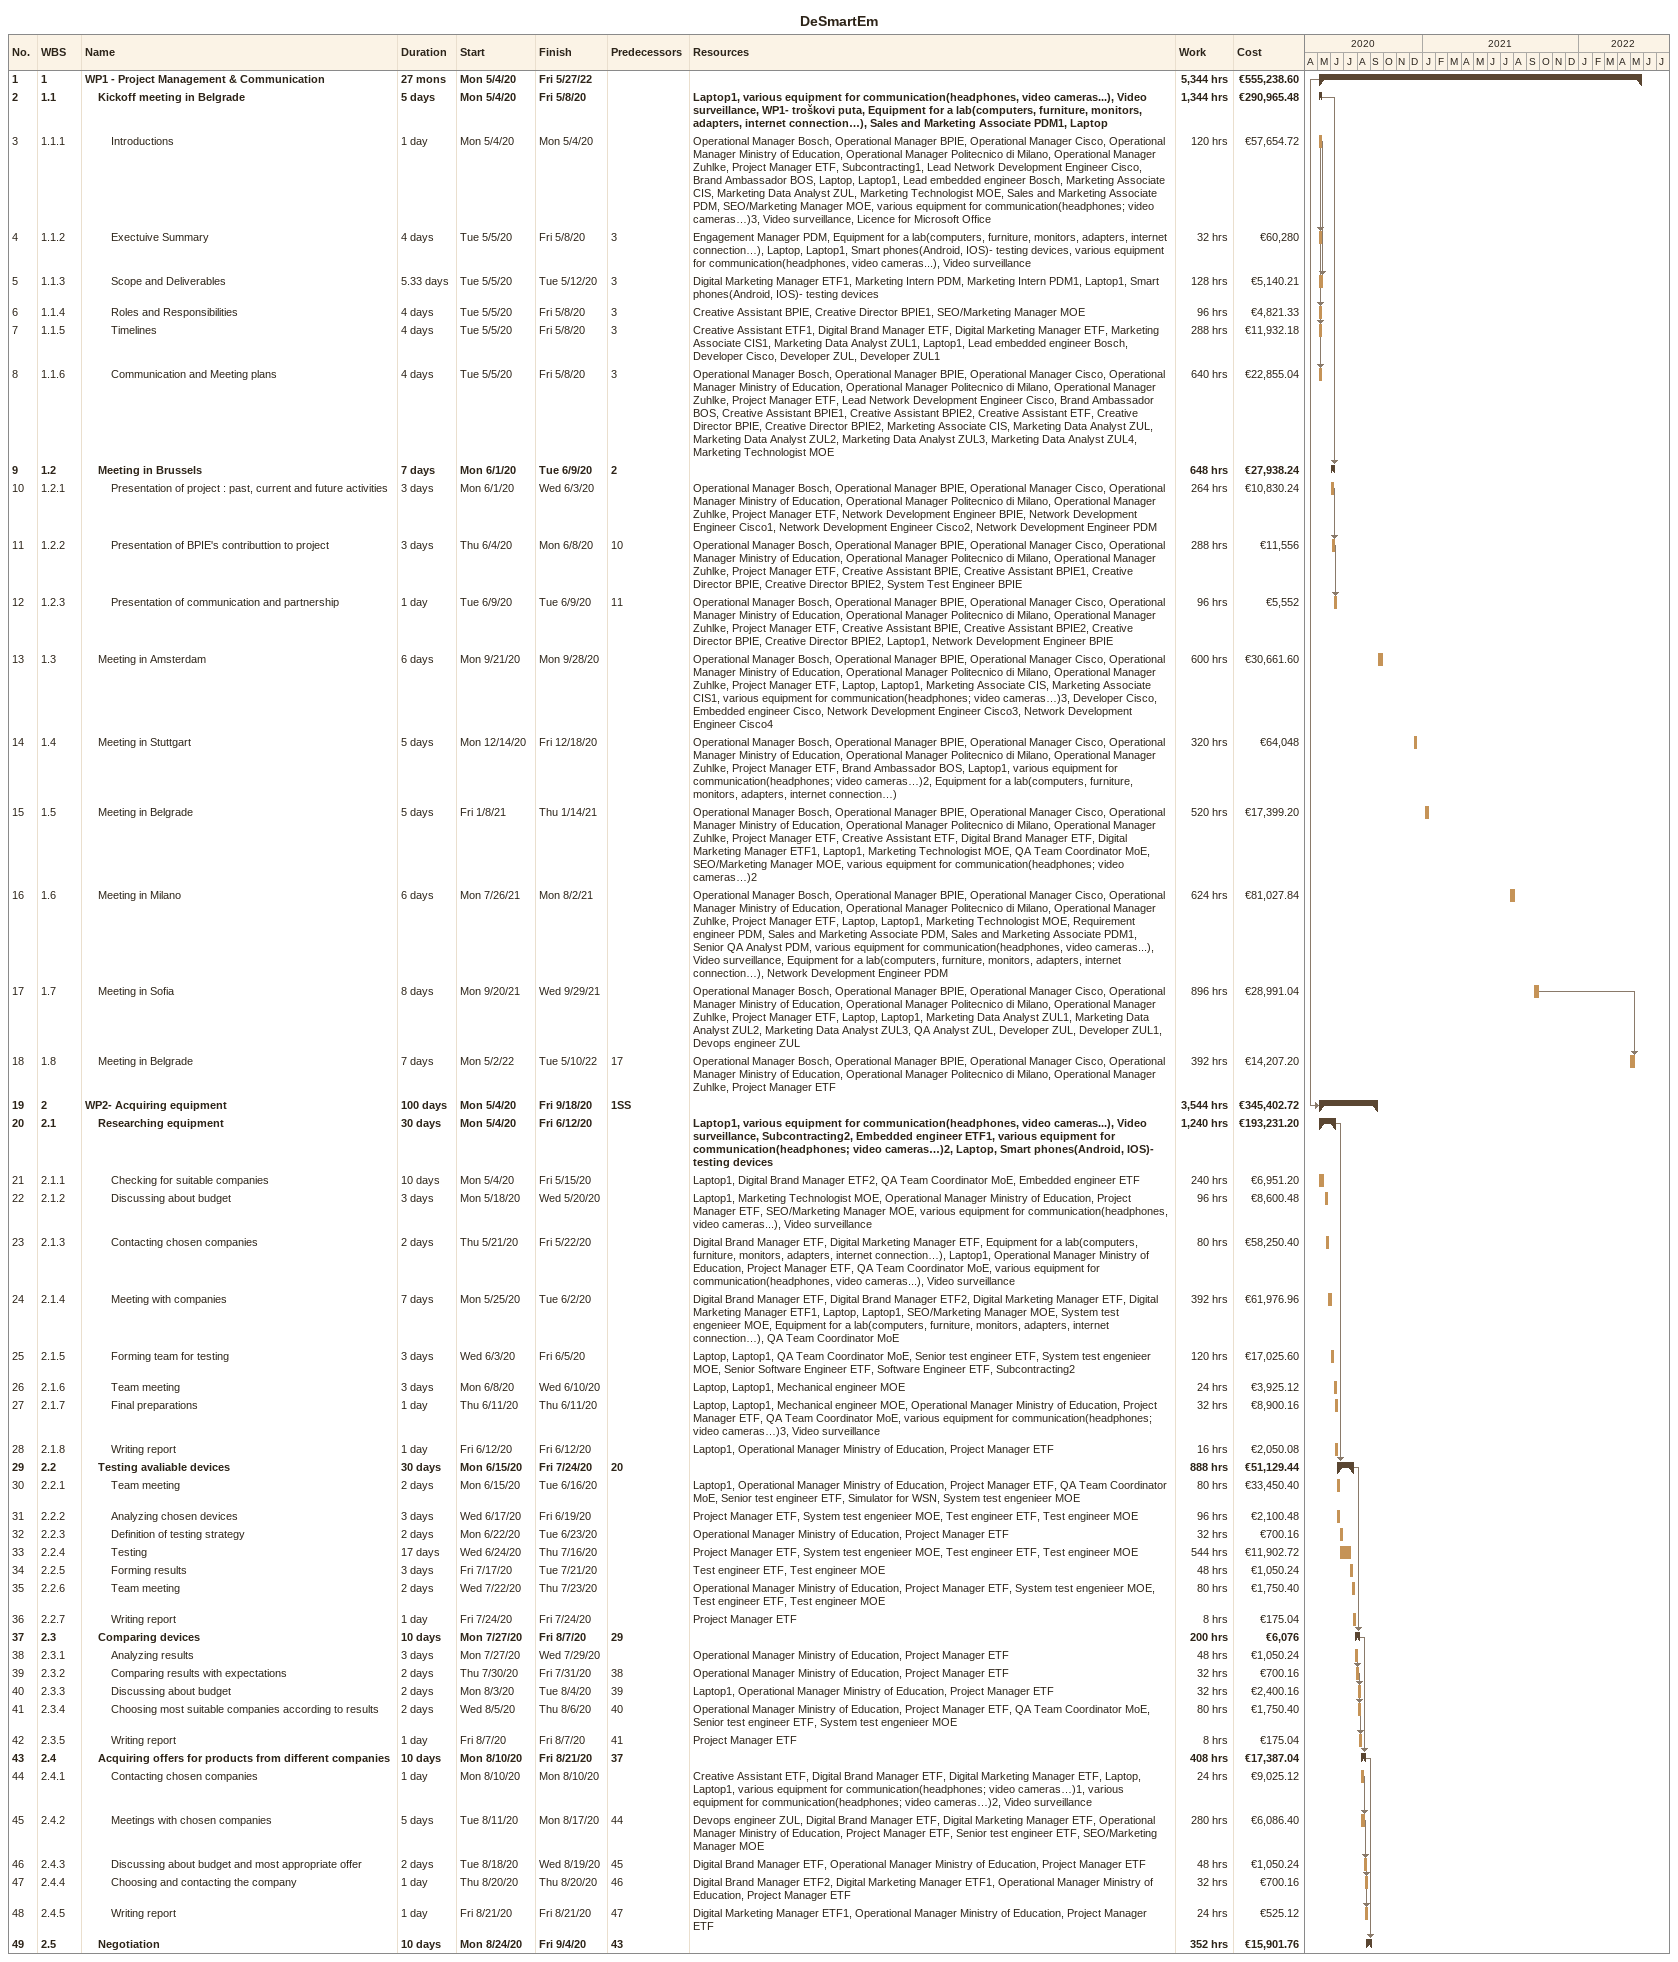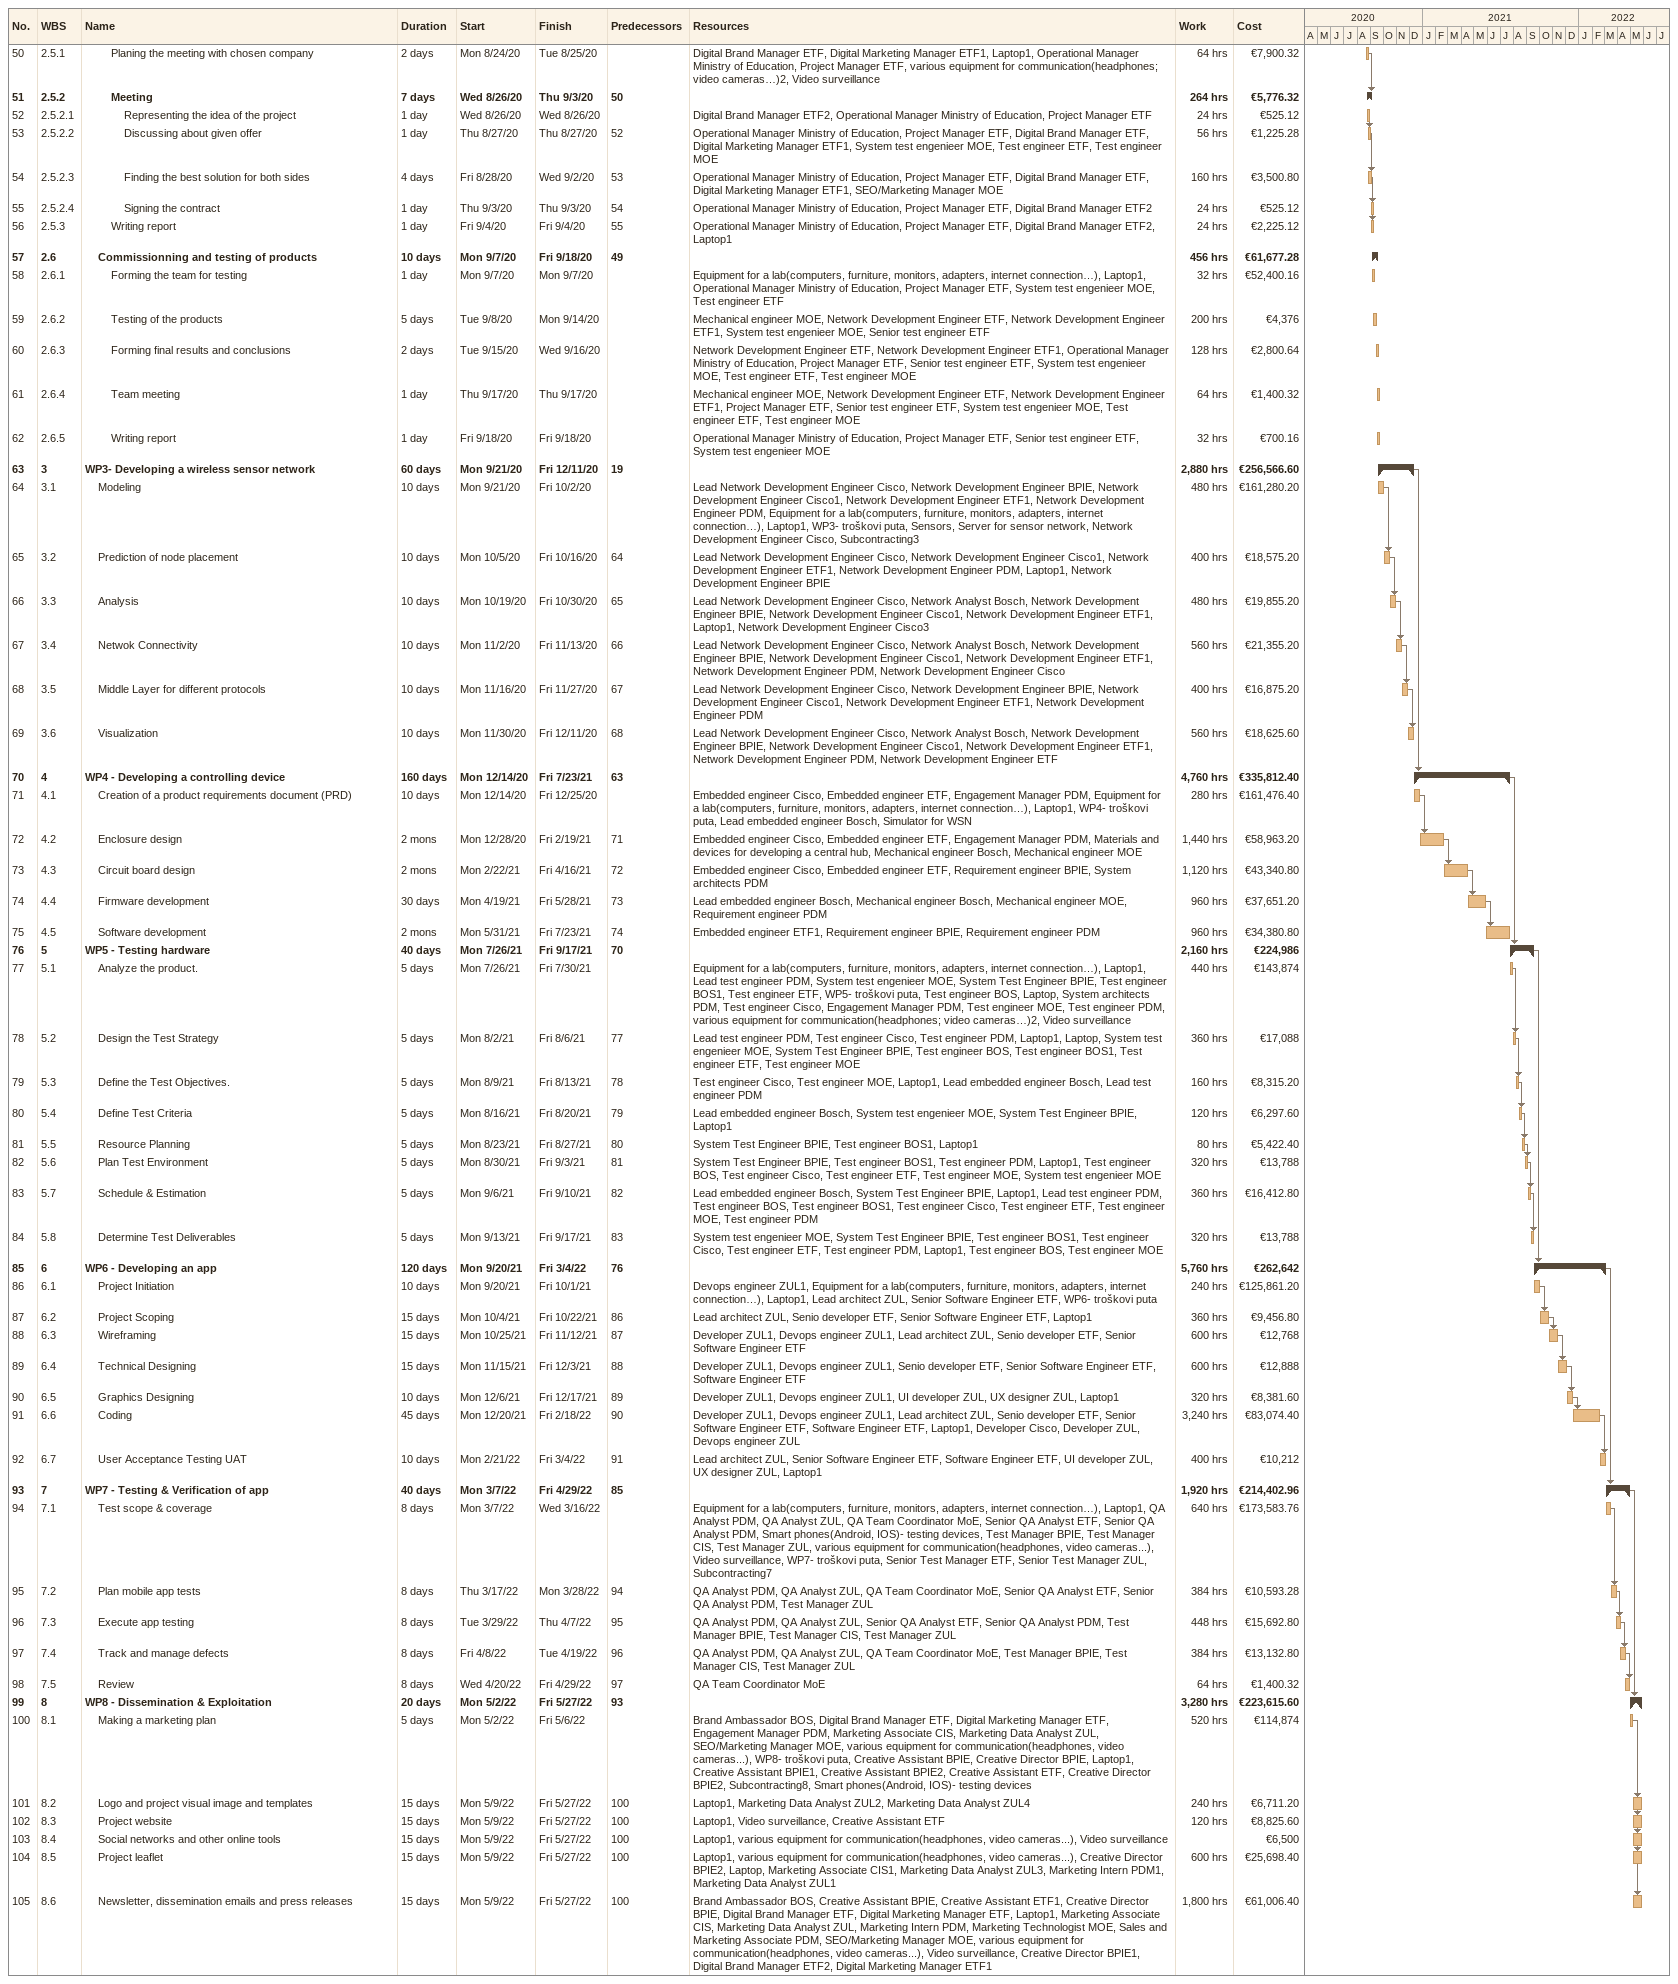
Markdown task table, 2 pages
DeSmartEm

| ID | WBS | Task | Duration | Start | Finish | Predecessors | Resources | Work (h) | Cost (€) |
|---|---|---|---|---|---|---|---|---|---|
| 1 | 1 | **WP1 - Project Management & Communication** | 27mo | 2020-05-04 | 2022-05-27 |  |  | 5344 | 555238.60 |
| 2 | 1.1 | **Kickoff meeting in Belgrade** | 5d | 2020-05-04 | 2020-05-08 |  | Laptop1, various equipment for communication(headphones, video cameras...), Video surveillance, WP1- troškovi puta, Equipment for a lab(computers, furniture, monitors, adapters, internet connection…), Sales and Marketing Associate PDM1, Laptop | 1344 | 290965.48 |
| 3 | 1.1.1 | Introductions | 1d | 2020-05-04 | 2020-05-04 |  | Operational Manager Bosch, Operational Manager BPIE, Operational Manager Cisco, Operational Manager Ministry of Education, Operational Manager Politecnico di Milano, Operational Manager Zuhlke, Project Manager ETF, Subcontracting1, Lead Network Development Engineer Cisco, Brand Ambassador BOS, Laptop, Laptop1, Lead embedded engineer Bosch, Marketing Associate CIS, Marketing Data Analyst ZUL, Marketing Technologist MOE, Sales and Marketing Associate PDM, SEO/Marketing Manager MOE, various equipment for communication(headphones; video cameras…)3, Video surveillance, Licence for Microsoft Office | 120 | 57654.72 |
| 4 | 1.1.2 | Exectuive Summary | 4d | 2020-05-05 | 2020-05-08 | 3 | Engagement Manager PDM, Equipment for a lab(computers, furniture, monitors, adapters, internet connection…), Laptop, Laptop1, Smart phones(Android, IOS)- testing devices, various equipment for communication(headphones, video cameras...), Video surveillance | 32 | 60280 |
| 5 | 1.1.3 | Scope and Deliverables | 5.33d | 2020-05-05 | 2020-05-12 | 3 | Digital Marketing Manager ETF1, Marketing Intern PDM, Marketing Intern PDM1, Laptop1, Smart phones(Android, IOS)- testing devices | 128 | 5140.21 |
| 6 | 1.1.4 | Roles and Responsibilities | 4d | 2020-05-05 | 2020-05-08 | 3 | Creative Assistant BPIE, Creative Director BPIE1, SEO/Marketing Manager MOE | 96 | 4821.33 |
| 7 | 1.1.5 | Timelines | 4d | 2020-05-05 | 2020-05-08 | 3 | Creative Assistant ETF1, Digital Brand Manager ETF, Digital Marketing Manager ETF, Marketing Associate CIS1, Marketing Data Analyst ZUL1, Laptop1, Lead embedded engineer Bosch, Developer Cisco, Developer ZUL, Developer ZUL1 | 288 | 11932.18 |
| 8 | 1.1.6 | Communication and Meeting plans | 4d | 2020-05-05 | 2020-05-08 | 3 | Operational Manager Bosch, Operational Manager BPIE, Operational Manager Cisco, Operational Manager Ministry of Education, Operational Manager Politecnico di Milano, Operational Manager Zuhlke, Project Manager ETF, Lead Network Development Engineer Cisco, Brand Ambassador BOS, Creative Assistant BPIE1, Creative Assistant BPIE2, Creative Assistant ETF, Creative Director BPIE, Creative Director BPIE2, Marketing Associate CIS, Marketing Data Analyst ZUL, Marketing Data Analyst ZUL2, Marketing Data Analyst ZUL3, Marketing Data Analyst ZUL4, Marketing Technologist MOE | 640 | 22855.04 |
| 9 | 1.2 | **Meeting in Brussels** | 7d | 2020-06-01 | 2020-06-09 | 2 |  | 648 | 27938.24 |
| 10 | 1.2.1 | Presentation of project : past, current and future activities | 3d | 2020-06-01 | 2020-06-03 |  | Operational Manager Bosch, Operational Manager BPIE, Operational Manager Cisco, Operational Manager Ministry of Education, Operational Manager Politecnico di Milano, Operational Manager Zuhlke, Project Manager ETF, Network Development Engineer BPIE, Network Development Engineer Cisco1, Network Development Engineer Cisco2, Network Development Engineer PDM | 264 | 10830.24 |
| 11 | 1.2.2 | Presentation of BPIE's contributtion to project | 3d | 2020-06-04 | 2020-06-08 | 10 | Operational Manager Bosch, Operational Manager BPIE, Operational Manager Cisco, Operational Manager Ministry of Education, Operational Manager Politecnico di Milano, Operational Manager Zuhlke, Project Manager ETF, Creative Assistant BPIE, Creative Assistant BPIE1, Creative Director BPIE, Creative Director BPIE2, System Test Engineer BPIE | 288 | 11556 |
| 12 | 1.2.3 | Presentation of communication and partnership | 1d | 2020-06-09 | 2020-06-09 | 11 | Operational Manager Bosch, Operational Manager BPIE, Operational Manager Cisco, Operational Manager Ministry of Education, Operational Manager Politecnico di Milano, Operational Manager Zuhlke, Project Manager ETF, Creative Assistant BPIE, Creative Assistant BPIE2, Creative Director BPIE, Creative Director BPIE2, Laptop1, Network Development Engineer BPIE | 96 | 5552 |
| 13 | 1.3 | Meeting in Amsterdam | 6d | 2020-09-21 | 2020-09-28 |  | Operational Manager Bosch, Operational Manager BPIE, Operational Manager Cisco, Operational Manager Ministry of Education, Operational Manager Politecnico di Milano, Operational Manager Zuhlke, Project Manager ETF, Laptop, Laptop1, Marketing Associate CIS, Marketing Associate CIS1, various equipment for communication(headphones; video cameras…)3, Developer Cisco, Embedded engineer Cisco, Network Development Engineer Cisco3, Network Development Engineer Cisco4 | 600 | 30661.60 |
| 14 | 1.4 | Meeting in Stuttgart | 5d | 2020-12-14 | 2020-12-18 |  | Operational Manager Bosch, Operational Manager BPIE, Operational Manager Cisco, Operational Manager Ministry of Education, Operational Manager Politecnico di Milano, Operational Manager Zuhlke, Project Manager ETF, Brand Ambassador BOS, Laptop1, various equipment for communication(headphones; video cameras…)2, Equipment for a lab(computers, furniture, monitors, adapters, internet connection…) | 320 | 64048 |
| 15 | 1.5 | Meeting in Belgrade | 5d | 2021-01-08 | 2021-01-14 |  | Operational Manager Bosch, Operational Manager BPIE, Operational Manager Cisco, Operational Manager Ministry of Education, Operational Manager Politecnico di Milano, Operational Manager Zuhlke, Project Manager ETF, Creative Assistant ETF, Digital Brand Manager ETF, Digital Marketing Manager ETF1, Laptop1, Marketing Technologist MOE, QA Team Coordinator MoE, SEO/Marketing Manager MOE, various equipment for communication(headphones; video cameras…)2 | 520 | 17399.20 |
| 16 | 1.6 | Meeting in Milano | 6d | 2021-07-26 | 2021-08-02 |  | Operational Manager Bosch, Operational Manager BPIE, Operational Manager Cisco, Operational Manager Ministry of Education, Operational Manager Politecnico di Milano, Operational Manager Zuhlke, Project Manager ETF, Laptop, Laptop1, Marketing Technologist MOE, Requirement engineer PDM, Sales and Marketing Associate PDM, Sales and Marketing Associate PDM1, Senior QA Analyst PDM, various equipment for communication(headphones, video cameras...), Video surveillance, Equipment for a lab(computers, furniture, monitors, adapters, internet connection…), Network Development Engineer PDM | 624 | 81027.84 |
| 17 | 1.7 | Meeting in Sofia | 8d | 2021-09-20 | 2021-09-29 |  | Operational Manager Bosch, Operational Manager BPIE, Operational Manager Cisco, Operational Manager Ministry of Education, Operational Manager Politecnico di Milano, Operational Manager Zuhlke, Project Manager ETF, Laptop, Laptop1, Marketing Data Analyst ZUL1, Marketing Data Analyst ZUL2, Marketing Data Analyst ZUL3, QA Analyst ZUL, Developer ZUL, Developer ZUL1, Devops engineer ZUL | 896 | 28991.04 |
| 18 | 1.8 | Meeting in Belgrade | 7d | 2022-05-02 | 2022-05-10 | 17 | Operational Manager Bosch, Operational Manager BPIE, Operational Manager Cisco, Operational Manager Ministry of Education, Operational Manager Politecnico di Milano, Operational Manager Zuhlke, Project Manager ETF | 392 | 14207.20 |
| 19 | 2 | **WP2- Acquiring equipment** | 100d | 2020-05-04 | 2020-09-18 | 1SS |  | 3544 | 345402.72 |
| 20 | 2.1 | **Researching equipment** | 30d | 2020-05-04 | 2020-06-12 |  | Laptop1, various equipment for communication(headphones, video cameras...), Video surveillance, Subcontracting2, Embedded engineer ETF1, various equipment for communication(headphones; video cameras…)2, Laptop, Smart phones(Android, IOS)- testing devices | 1240 | 193231.20 |
| 21 | 2.1.1 | Checking for suitable companies | 10d | 2020-05-04 | 2020-05-15 |  | Laptop1, Digital Brand Manager ETF2, QA Team Coordinator MoE, Embedded engineer ETF | 240 | 6951.20 |
| 22 | 2.1.2 | Discussing about budget | 3d | 2020-05-18 | 2020-05-20 |  | Laptop1, Marketing Technologist MOE, Operational Manager Ministry of Education, Project Manager ETF, SEO/Marketing Manager MOE, various equipment for communication(headphones, video cameras...), Video surveillance | 96 | 8600.48 |
| 23 | 2.1.3 | Contacting chosen companies | 2d | 2020-05-21 | 2020-05-22 |  | Digital Brand Manager ETF, Digital Marketing Manager ETF, Equipment for a lab(computers, furniture, monitors, adapters, internet connection…), Laptop1, Operational Manager Ministry of Education, Project Manager ETF, QA Team Coordinator MoE, various equipment for communication(headphones, video cameras...), Video surveillance | 80 | 58250.40 |
| 24 | 2.1.4 | Meeting with companies | 7d | 2020-05-25 | 2020-06-02 |  | Digital Brand Manager ETF, Digital Brand Manager ETF2, Digital Marketing Manager ETF, Digital Marketing Manager ETF1, Laptop, Laptop1, SEO/Marketing Manager MOE, System test engenieer MOE, Equipment for a lab(computers, furniture, monitors, adapters, internet connection…), QA Team Coordinator MoE | 392 | 61976.96 |
| 25 | 2.1.5 | Forming team for testing | 3d | 2020-06-03 | 2020-06-05 |  | Laptop, Laptop1, QA Team Coordinator MoE, Senior test engineer ETF, System test engenieer MOE, Senior Software Engineer ETF, Software Engineer ETF, Subcontracting2 | 120 | 17025.60 |
| 26 | 2.1.6 | Team meeting | 3d | 2020-06-08 | 2020-06-10 |  | Laptop, Laptop1, Mechanical engineer MOE | 24 | 3925.12 |
| 27 | 2.1.7 | Final preparations | 1d | 2020-06-11 | 2020-06-11 |  | Laptop, Laptop1, Mechanical engineer MOE, Operational Manager Ministry of Education, Project Manager ETF, QA Team Coordinator MoE, various equipment for communication(headphones; video cameras…)3, Video surveillance | 32 | 8900.16 |
| 28 | 2.1.8 | Writing report | 1d | 2020-06-12 | 2020-06-12 |  | Laptop1, Operational Manager Ministry of Education, Project Manager ETF | 16 | 2050.08 |
| 29 | 2.2 | **Testing avaliable devices** | 30d | 2020-06-15 | 2020-07-24 | 20 |  | 888 | 51129.44 |
| 30 | 2.2.1 | Team meeting | 2d | 2020-06-15 | 2020-06-16 |  | Laptop1, Operational Manager Ministry of Education, Project Manager ETF, QA Team Coordinator MoE, Senior test engineer ETF, Simulator for WSN, System test engenieer MOE | 80 | 33450.40 |
| 31 | 2.2.2 | Analyzing chosen devices | 3d | 2020-06-17 | 2020-06-19 |  | Project Manager ETF, System test engenieer MOE, Test engineer ETF, Test engineer MOE | 96 | 2100.48 |
| 32 | 2.2.3 | Definition of testing strategy | 2d | 2020-06-22 | 2020-06-23 |  | Operational Manager Ministry of Education, Project Manager ETF | 32 | 700.16 |
| 33 | 2.2.4 | Testing | 17d | 2020-06-24 | 2020-07-16 |  | Project Manager ETF, System test engenieer MOE, Test engineer ETF, Test engineer MOE | 544 | 11902.72 |
| 34 | 2.2.5 | Forming results | 3d | 2020-07-17 | 2020-07-21 |  | Test engineer ETF, Test engineer MOE | 48 | 1050.24 |
| 35 | 2.2.6 | Team meeting | 2d | 2020-07-22 | 2020-07-23 |  | Operational Manager Ministry of Education, Project Manager ETF, System test engenieer MOE, Test engineer ETF, Test engineer MOE | 80 | 1750.40 |
| 36 | 2.2.7 | Writing report | 1d | 2020-07-24 | 2020-07-24 |  | Project Manager ETF | 8 | 175.04 |
| 37 | 2.3 | **Comparing devices** | 10d | 2020-07-27 | 2020-08-07 | 29 |  | 200 | 6076 |
| 38 | 2.3.1 | Analyzing results | 3d | 2020-07-27 | 2020-07-29 |  | Operational Manager Ministry of Education, Project Manager ETF | 48 | 1050.24 |
| 39 | 2.3.2 | Comparing results with expectations | 2d | 2020-07-30 | 2020-07-31 | 38 | Operational Manager Ministry of Education, Project Manager ETF | 32 | 700.16 |
| 40 | 2.3.3 | Discussing about budget | 2d | 2020-08-03 | 2020-08-04 | 39 | Laptop1, Operational Manager Ministry of Education, Project Manager ETF | 32 | 2400.16 |
| 41 | 2.3.4 | Choosing most suitable companies according to results | 2d | 2020-08-05 | 2020-08-06 | 40 | Operational Manager Ministry of Education, Project Manager ETF, QA Team Coordinator MoE, Senior test engineer ETF, System test engenieer MOE | 80 | 1750.40 |
| 42 | 2.3.5 | Writing report | 1d | 2020-08-07 | 2020-08-07 | 41 | Project Manager ETF | 8 | 175.04 |
| 43 | 2.4 | **Acquiring offers for products from different companies** | 10d | 2020-08-10 | 2020-08-21 | 37 |  | 408 | 17387.04 |
| 44 | 2.4.1 | Contacting chosen companies | 1d | 2020-08-10 | 2020-08-10 |  | Creative Assistant ETF, Digital Brand Manager ETF, Digital Marketing Manager ETF, Laptop, Laptop1, various equipment for communication(headphones; video cameras…)1, various equipment for communication(headphones; video cameras…)2, Video surveillance | 24 | 9025.12 |
| 45 | 2.4.2 | Meetings with chosen companies | 5d | 2020-08-11 | 2020-08-17 | 44 | Devops engineer ZUL, Digital Brand Manager ETF, Digital Marketing Manager ETF, Operational Manager Ministry of Education, Project Manager ETF, Senior test engineer ETF, SEO/Marketing Manager MOE | 280 | 6086.40 |
| 46 | 2.4.3 | Discussing about budget and most appropriate offer | 2d | 2020-08-18 | 2020-08-19 | 45 | Digital Brand Manager ETF, Operational Manager Ministry of Education, Project Manager ETF | 48 | 1050.24 |
| 47 | 2.4.4 | Choosing and contacting the company | 1d | 2020-08-20 | 2020-08-20 | 46 | Digital Brand Manager ETF2, Digital Marketing Manager ETF1, Operational Manager Ministry of Education, Project Manager ETF | 32 | 700.16 |
| 48 | 2.4.5 | Writing report | 1d | 2020-08-21 | 2020-08-21 | 47 | Digital Marketing Manager ETF1, Operational Manager Ministry of Education, Project Manager ETF | 24 | 525.12 |
| 49 | 2.5 | **Negotiation** | 10d | 2020-08-24 | 2020-09-04 | 43 |  | 352 | 15901.76 |
| 50 | 2.5.1 | Planing the meeting with chosen company | 2d | 2020-08-24 | 2020-08-25 |  | Digital Brand Manager ETF, Digital Marketing Manager ETF1, Laptop1, Operational Manager Ministry of Education, Project Manager ETF, various equipment for communication(headphones; video cameras…)2, Video surveillance | 64 | 7900.32 |
| 51 | 2.5.2 | **Meeting** | 7d | 2020-08-26 | 2020-09-03 | 50 |  | 264 | 5776.32 |
| 52 | 2.5.2.1 | Representing the idea of the project | 1d | 2020-08-26 | 2020-08-26 |  | Digital Brand Manager ETF2, Operational Manager Ministry of Education, Project Manager ETF | 24 | 525.12 |
| 53 | 2.5.2.2 | Discussing about given offer | 1d | 2020-08-27 | 2020-08-27 | 52 | Operational Manager Ministry of Education, Project Manager ETF, Digital Brand Manager ETF, Digital Marketing Manager ETF1, System test engenieer MOE, Test engineer ETF, Test engineer MOE | 56 | 1225.28 |
| 54 | 2.5.2.3 | Finding the best solution for both sides | 4d | 2020-08-28 | 2020-09-02 | 53 | Operational Manager Ministry of Education, Project Manager ETF, Digital Brand Manager ETF, Digital Marketing Manager ETF1, SEO/Marketing Manager MOE | 160 | 3500.80 |
| 55 | 2.5.2.4 | Signing the contract | 1d | 2020-09-03 | 2020-09-03 | 54 | Operational Manager Ministry of Education, Project Manager ETF, Digital Brand Manager ETF2 | 24 | 525.12 |
| 56 | 2.5.3 | Writing report | 1d | 2020-09-04 | 2020-09-04 | 55 | Operational Manager Ministry of Education, Project Manager ETF, Digital Brand Manager ETF2, Laptop1 | 24 | 2225.12 |
| 57 | 2.6 | **Commissionning and testing of products** | 10d | 2020-09-07 | 2020-09-18 | 49 |  | 456 | 61677.28 |
| 58 | 2.6.1 | Forming the team for testing | 1d | 2020-09-07 | 2020-09-07 |  | Equipment for a lab(computers, furniture, monitors, adapters, internet connection…), Laptop1, Operational Manager Ministry of Education, Project Manager ETF, System test engenieer MOE, Test engineer ETF | 32 | 52400.16 |
| 59 | 2.6.2 | Testing of the products | 5d | 2020-09-08 | 2020-09-14 |  | Mechanical engineer MOE, Network Development Engineer ETF, Network Development Engineer ETF1, System test engenieer MOE, Senior test engineer ETF | 200 | 4376 |
| 60 | 2.6.3 | Forming final results and conclusions | 2d | 2020-09-15 | 2020-09-16 |  | Network Development Engineer ETF, Network Development Engineer ETF1, Operational Manager Ministry of Education, Project Manager ETF, Senior test engineer ETF, System test engenieer MOE, Test engineer ETF, Test engineer MOE | 128 | 2800.64 |
| 61 | 2.6.4 | Team meeting | 1d | 2020-09-17 | 2020-09-17 |  | Mechanical engineer MOE, Network Development Engineer ETF, Network Development Engineer ETF1, Project Manager ETF, Senior test engineer ETF, System test engenieer MOE, Test engineer ETF, Test engineer MOE | 64 | 1400.32 |
| 62 | 2.6.5 | Writing report | 1d | 2020-09-18 | 2020-09-18 |  | Operational Manager Ministry of Education, Project Manager ETF, Senior test engineer ETF, System test engenieer MOE | 32 | 700.16 |
| 63 | 3 | **WP3- Developing a wireless sensor network** | 60d | 2020-09-21 | 2020-12-11 | 19 |  | 2880 | 256566.60 |
| 64 | 3.1 | Modeling | 10d | 2020-09-21 | 2020-10-02 |  | Lead Network Development Engineer Cisco, Network Development Engineer BPIE, Network Development Engineer Cisco1, Network Development Engineer ETF1, Network Development Engineer PDM, Equipment for a lab(computers, furniture, monitors, adapters, internet connection…), Laptop1, WP3- troškovi puta, Sensors, Server for sensor network, Network Development Engineer Cisco, Subcontracting3 | 480 | 161280.20 |
| 65 | 3.2 | Prediction of node placement | 10d | 2020-10-05 | 2020-10-16 | 64 | Lead Network Development Engineer Cisco, Network Development Engineer Cisco1, Network Development Engineer ETF1, Network Development Engineer PDM, Laptop1, Network Development Engineer BPIE | 400 | 18575.20 |
| 66 | 3.3 | Analysis | 10d | 2020-10-19 | 2020-10-30 | 65 | Lead Network Development Engineer Cisco, Network Analyst Bosch, Network Development Engineer BPIE, Network Development Engineer Cisco1, Network Development Engineer ETF1, Laptop1, Network Development Engineer Cisco3 | 480 | 19855.20 |
| 67 | 3.4 | Netwok Connectivity | 10d | 2020-11-02 | 2020-11-13 | 66 | Lead Network Development Engineer Cisco, Network Analyst Bosch, Network Development Engineer BPIE, Network Development Engineer Cisco1, Network Development Engineer ETF1, Network Development Engineer PDM, Network Development Engineer Cisco | 560 | 21355.20 |
| 68 | 3.5 | Middle Layer for different protocols | 10d | 2020-11-16 | 2020-11-27 | 67 | Lead Network Development Engineer Cisco, Network Development Engineer BPIE, Network Development Engineer Cisco1, Network Development Engineer ETF1, Network Development Engineer PDM | 400 | 16875.20 |
| 69 | 3.6 | Visualization | 10d | 2020-11-30 | 2020-12-11 | 68 | Lead Network Development Engineer Cisco, Network Analyst Bosch, Network Development Engineer BPIE, Network Development Engineer Cisco1, Network Development Engineer ETF1, Network Development Engineer PDM, Network Development Engineer ETF | 560 | 18625.60 |
| 70 | 4 | **WP4 - Developing a controlling device** | 160d | 2020-12-14 | 2021-07-23 | 63 |  | 4760 | 335812.40 |
| 71 | 4.1 | Creation of a product requirements document (PRD) | 10d | 2020-12-14 | 2020-12-25 |  | Embedded engineer Cisco, Embedded engineer ETF, Engagement Manager PDM, Equipment for a lab(computers, furniture, monitors, adapters, internet connection…), Laptop1, WP4- troškovi puta, Lead embedded engineer Bosch, Simulator for WSN | 280 | 161476.40 |
| 72 | 4.2 | Enclosure design | 2mo | 2020-12-28 | 2021-02-19 | 71 | Embedded engineer Cisco, Embedded engineer ETF, Engagement Manager PDM, Materials and devices for developing a central hub, Mechanical engineer Bosch, Mechanical engineer MOE | 1440 | 58963.20 |
| 73 | 4.3 | Circuit board design | 2mo | 2021-02-22 | 2021-04-16 | 72 | Embedded engineer Cisco, Embedded engineer ETF, Requirement engineer BPIE, System architects PDM | 1120 | 43340.80 |
| 74 | 4.4 | Firmware development | 30d | 2021-04-19 | 2021-05-28 | 73 | Lead embedded engineer Bosch, Mechanical engineer Bosch, Mechanical engineer MOE, Requirement engineer PDM | 960 | 37651.20 |
| 75 | 4.5 | Software development | 2mo | 2021-05-31 | 2021-07-23 | 74 | Embedded engineer ETF1, Requirement engineer BPIE, Requirement engineer PDM | 960 | 34380.80 |
| 76 | 5 | **WP5 - Testing hardware** | 40d | 2021-07-26 | 2021-09-17 | 70 |  | 2160 | 224986 |
| 77 | 5.1 | Analyze the product. | 5d | 2021-07-26 | 2021-07-30 |  | Equipment for a lab(computers, furniture, monitors, adapters, internet connection…), Laptop1, Lead test engineer PDM, System test engenieer MOE, System Test Engineer BPIE, Test engineer BOS1, Test engineer ETF, WP5- troškovi puta, Test engineer BOS, Laptop, System architects PDM, Test engineer Cisco, Engagement Manager PDM, Test engineer MOE, Test engineer PDM, various equipment for communication(headphones; video cameras…)2, Video surveillance | 440 | 143874 |
| 78 | 5.2 | Design the Test Strategy | 5d | 2021-08-02 | 2021-08-06 | 77 | Lead test engineer PDM, Test engineer Cisco, Test engineer PDM, Laptop1, Laptop, System test engenieer MOE, System Test Engineer BPIE, Test engineer BOS, Test engineer BOS1, Test engineer ETF, Test engineer MOE | 360 | 17088 |
| 79 | 5.3 | Define the Test Objectives. | 5d | 2021-08-09 | 2021-08-13 | 78 | Test engineer Cisco, Test engineer MOE, Laptop1, Lead embedded engineer Bosch, Lead test engineer PDM | 160 | 8315.20 |
| 80 | 5.4 | Define Test Criteria | 5d | 2021-08-16 | 2021-08-20 | 79 | Lead embedded engineer Bosch, System test engenieer MOE, System Test Engineer BPIE, Laptop1 | 120 | 6297.60 |
| 81 | 5.5 | Resource Planning | 5d | 2021-08-23 | 2021-08-27 | 80 | System Test Engineer BPIE, Test engineer BOS1, Laptop1 | 80 | 5422.40 |
| 82 | 5.6 | Plan Test Environment | 5d | 2021-08-30 | 2021-09-03 | 81 | System Test Engineer BPIE, Test engineer BOS1, Test engineer PDM, Laptop1, Test engineer BOS, Test engineer Cisco, Test engineer ETF, Test engineer MOE, System test engenieer MOE | 320 | 13788 |
| 83 | 5.7 | Schedule & Estimation | 5d | 2021-09-06 | 2021-09-10 | 82 | Lead embedded engineer Bosch, System Test Engineer BPIE, Laptop1, Lead test engineer PDM, Test engineer BOS, Test engineer BOS1, Test engineer Cisco, Test engineer ETF, Test engineer MOE, Test engineer PDM | 360 | 16412.80 |
| 84 | 5.8 | Determine Test Deliverables | 5d | 2021-09-13 | 2021-09-17 | 83 | System test engenieer MOE, System Test Engineer BPIE, Test engineer BOS1, Test engineer Cisco, Test engineer ETF, Test engineer PDM, Laptop1, Test engineer BOS, Test engineer MOE | 320 | 13788 |
| 85 | 6 | **WP6 - Developing an app** | 120d | 2021-09-20 | 2022-03-04 | 76 |  | 5760 | 262642 |
| 86 | 6.1 | Project Initiation | 10d | 2021-09-20 | 2021-10-01 |  | Devops engineer ZUL1, Equipment for a lab(computers, furniture, monitors, adapters, internet connection…), Laptop1, Lead architect ZUL, Senior Software Engineer ETF, WP6- troškovi puta | 240 | 125861.20 |
| 87 | 6.2 | Project Scoping | 15d | 2021-10-04 | 2021-10-22 | 86 | Lead architect ZUL, Senio developer ETF, Senior Software Engineer ETF, Laptop1 | 360 | 9456.80 |
| 88 | 6.3 | Wireframing | 15d | 2021-10-25 | 2021-11-12 | 87 | Developer ZUL1, Devops engineer ZUL1, Lead architect ZUL, Senio developer ETF, Senior Software Engineer ETF | 600 | 12768 |
| 89 | 6.4 | Technical Designing | 15d | 2021-11-15 | 2021-12-03 | 88 | Developer ZUL1, Devops engineer ZUL1, Senio developer ETF, Senior Software Engineer ETF, Software Engineer ETF | 600 | 12888 |
| 90 | 6.5 | Graphics Designing | 10d | 2021-12-06 | 2021-12-17 | 89 | Developer ZUL1, Devops engineer ZUL1, UI developer ZUL, UX designer ZUL, Laptop1 | 320 | 8381.60 |
| 91 | 6.6 | Coding | 45d | 2021-12-20 | 2022-02-18 | 90 | Developer ZUL1, Devops engineer ZUL1, Lead architect ZUL, Senio developer ETF, Senior Software Engineer ETF, Software Engineer ETF, Laptop1, Developer Cisco, Developer ZUL, Devops engineer ZUL | 3240 | 83074.40 |
| 92 | 6.7 | User Acceptance Testing UAT | 10d | 2022-02-21 | 2022-03-04 | 91 | Lead architect ZUL, Senior Software Engineer ETF, Software Engineer ETF, UI developer ZUL, UX designer ZUL, Laptop1 | 400 | 10212 |
| 93 | 7 | **WP7 - Testing & Verification of app** | 40d | 2022-03-07 | 2022-04-29 | 85 |  | 1920 | 214402.96 |
| 94 | 7.1 | Test scope & coverage | 8d | 2022-03-07 | 2022-03-16 |  | Equipment for a lab(computers, furniture, monitors, adapters, internet connection…), Laptop1, QA Analyst PDM, QA Analyst ZUL, QA Team Coordinator MoE, Senior QA Analyst ETF, Senior QA Analyst PDM, Smart phones(Android, IOS)- testing devices, Test Manager BPIE, Test Manager CIS, Test Manager ZUL, various equipment for communication(headphones, video cameras...), Video surveillance, WP7- troškovi puta, Senior Test Manager ETF, Senior Test Manager ZUL, Subcontracting7 | 640 | 173583.76 |
| 95 | 7.2 | Plan mobile app tests | 8d | 2022-03-17 | 2022-03-28 | 94 | QA Analyst PDM, QA Analyst ZUL, QA Team Coordinator MoE, Senior QA Analyst ETF, Senior QA Analyst PDM, Test Manager ZUL | 384 | 10593.28 |
| 96 | 7.3 | Execute app testing | 8d | 2022-03-29 | 2022-04-07 | 95 | QA Analyst PDM, QA Analyst ZUL, Senior QA Analyst ETF, Senior QA Analyst PDM, Test Manager BPIE, Test Manager CIS, Test Manager ZUL | 448 | 15692.80 |
| 97 | 7.4 | Track and manage defects | 8d | 2022-04-08 | 2022-04-19 | 96 | QA Analyst PDM, QA Analyst ZUL, QA Team Coordinator MoE, Test Manager BPIE, Test Manager CIS, Test Manager ZUL | 384 | 13132.80 |
| 98 | 7.5 | Review | 8d | 2022-04-20 | 2022-04-29 | 97 | QA Team Coordinator MoE | 64 | 1400.32 |
| 99 | 8 | **WP8 - Dissemination & Exploitation** | 20d | 2022-05-02 | 2022-05-27 | 93 |  | 3280 | 223615.60 |
| 100 | 8.1 | Making a marketing plan | 5d | 2022-05-02 | 2022-05-06 |  | Brand Ambassador BOS, Digital Brand Manager ETF, Digital Marketing Manager ETF, Engagement Manager PDM, Marketing Associate CIS, Marketing Data Analyst ZUL, SEO/Marketing Manager MOE, various equipment for communication(headphones, video cameras...), WP8- troškovi puta, Creative Assistant BPIE, Creative Director BPIE, Laptop1, Creative Assistant BPIE1, Creative Assistant BPIE2, Creative Assistant ETF, Creative Director BPIE2, Subcontracting8, Smart phones(Android, IOS)- testing devices | 520 | 114874 |
| 101 | 8.2 | Logo and project visual image and templates | 15d | 2022-05-09 | 2022-05-27 | 100 | Laptop1, Marketing Data Analyst ZUL2, Marketing Data Analyst ZUL4 | 240 | 6711.20 |
| 102 | 8.3 | Project website | 15d | 2022-05-09 | 2022-05-27 | 100 | Laptop1, Video surveillance, Creative Assistant ETF | 120 | 8825.60 |
| 103 | 8.4 | Social networks and other online tools | 15d | 2022-05-09 | 2022-05-27 | 100 | Laptop1, various equipment for communication(headphones, video cameras...), Video surveillance |  | 6500 |
| 104 | 8.5 | Project leaflet | 15d | 2022-05-09 | 2022-05-27 | 100 | Laptop1, various equipment for communication(headphones, video cameras...), Creative Director BPIE2, Laptop, Marketing Associate CIS1, Marketing Data Analyst ZUL3, Marketing Intern PDM1, Marketing Data Analyst ZUL1 | 600 | 25698.40 |
| 105 | 8.6 | Newsletter, dissemination emails and press releases | 15d | 2022-05-09 | 2022-05-27 | 100 | Brand Ambassador BOS, Creative Assistant BPIE, Creative Assistant ETF1, Creative Director BPIE, Digital Brand Manager ETF, Digital Marketing Manager ETF, Laptop1, Marketing Associate CIS, Marketing Data Analyst ZUL, Marketing Intern PDM, Marketing Technologist MOE, Sales and Marketing Associate PDM, SEO/Marketing Manager MOE, various equipment for communication(headphones, video cameras...), Video surveillance, Creative Director BPIE1, Digital Brand Manager ETF2, Digital Marketing Manager ETF1 | 1800 | 61006.40 |
